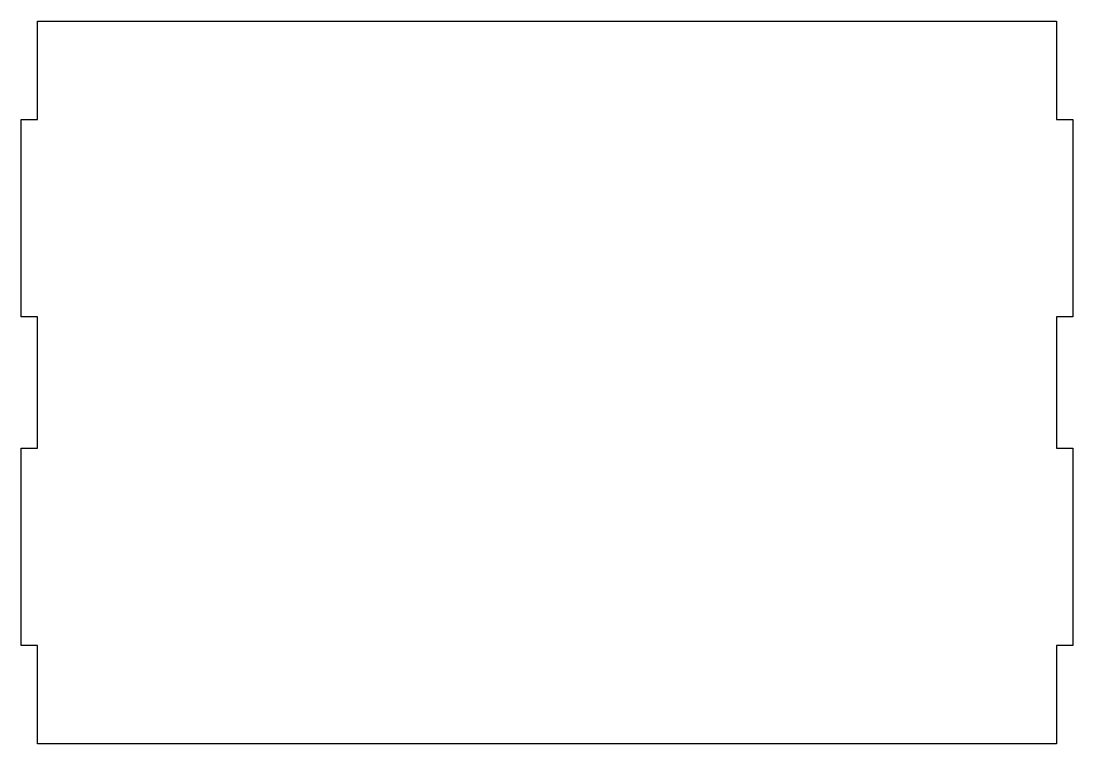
# Model space of a CAD drawing. Header units: millimetres. Extents: x -406 to 0, y 0 to 279.
import ezdxf

# ---------------------------------------------------------------- set-up
doc = ezdxf.new("R2010")
doc.units = ezdxf.units.MM
doc.layers.get('0').update_dxf_attribs({"linetype": 'CONTINUOUS'})

msp = doc.modelspace()

# ---------------------------------------------------------------- linework, layer by layer
msp.add_lwpolyline([(-400.05, 165.1), (-406.4, 165.1), (-406.4, 241.3), (-400.05, 241.3), (-400.05, 279.4), (-6.35, 279.4), (-6.35, 241.3), (0, 241.3), (0, 165.1), (-6.35, 165.1), (-6.35, 114.3), (0, 114.3), (0, 38.1), (-6.35, 38.1), (-6.35, 0), (-400.05, 0), (-400.05, 38.1), (-406.4, 38.1), (-406.4, 114.3), (-400.05, 114.3)], close=True)

doc.saveas('drawing.dxf')
